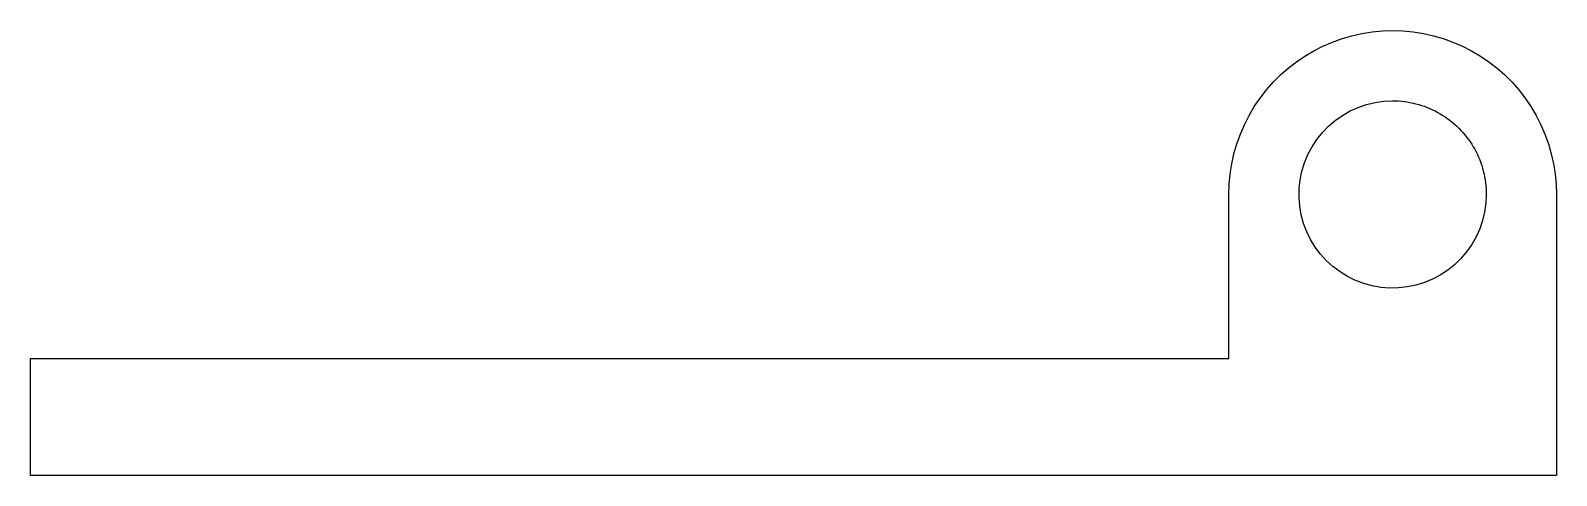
# Model space of a CAD drawing. Header units: metres. Extents: x -45.1 to 20.1, y 0 to 19.
import ezdxf

# ---------------------------------------------------------------- set-up
doc = ezdxf.new("R2010")
doc.units = ezdxf.units.M

msp = doc.modelspace()

# ---------------------------------------------------------------- linework, layer by layer
for points in [[(6.1, 12), (6.114, 12.44), (6.155, 12.877), (6.224, 13.312), (6.32, 13.741), (6.443, 14.163), (6.592, 14.577), (6.766, 14.98), (6.966, 15.372), (7.19, 15.751), (7.437, 16.114), (7.706, 16.462), (7.997, 16.792), (8.308, 17.103), (8.638, 17.394), (8.986, 17.663), (9.349, 17.91), (9.728, 18.134), (10.12, 18.334), (10.523, 18.508), (10.937, 18.657), (11.359, 18.78), (11.788, 18.876), (12.223, 18.945), (12.66, 18.986), (13.1, 19), (13.54, 18.986), (13.977, 18.945), (14.412, 18.876), (14.841, 18.78), (15.263, 18.657), (15.677, 18.508), (16.08, 18.334), (16.472, 18.134), (16.851, 17.91), (17.214, 17.663), (17.562, 17.394), (17.892, 17.103), (18.203, 16.792), (18.494, 16.462), (18.763, 16.114), (19.01, 15.751), (19.234, 15.372), (19.434, 14.98), (19.608, 14.577), (19.757, 14.163), (19.88, 13.741), (19.976, 13.312), (20.045, 12.877), (20.086, 12.44), (20.1, 12)], [(17.1, 12), (17.082, 11.624), (17.029, 11.25), (16.941, 10.884), (16.819, 10.528), (16.664, 10.184), (16.477, 9.857), (16.261, 9.548), (16.016, 9.262), (15.745, 9), (15.451, 8.764), (15.136, 8.557), (14.803, 8.381), (14.455, 8.236), (14.095, 8.126), (13.726, 8.049), (13.351, 8.008), (12.974, 8.002), (12.599, 8.032), (12.227, 8.096), (11.864, 8.196), (11.511, 8.329), (11.173, 8.495), (10.852, 8.692), (10.55, 8.918), (10.272, 9.172), (10.018, 9.45), (9.792, 9.752), (9.595, 10.073), (9.429, 10.411), (9.296, 10.764), (9.196, 11.127), (9.132, 11.499), (9.102, 11.874), (9.108, 12.251), (9.149, 12.626), (9.226, 12.995), (9.336, 13.355), (9.481, 13.703), (9.657, 14.036), (9.864, 14.351), (10.1, 14.645), (10.362, 14.916), (10.648, 15.161), (10.957, 15.377), (11.284, 15.564), (11.628, 15.719), (11.984, 15.841), (12.35, 15.929), (12.724, 15.982), (13.1, 16)], [(13.1, 16), (13.226, 15.998), (13.351, 15.992), (13.476, 15.982), (13.601, 15.968), (13.726, 15.951), (13.85, 15.929), (13.973, 15.904), (14.095, 15.874), (14.216, 15.841), (14.336, 15.804), (14.455, 15.764), (14.572, 15.719), (14.689, 15.671), (14.803, 15.619), (14.916, 15.564), (15.027, 15.505), (15.136, 15.443), (15.243, 15.377), (15.348, 15.308), (15.451, 15.236), (15.552, 15.161), (15.65, 15.082), (15.745, 15), (15.838, 14.916), (15.928, 14.828), (16.016, 14.738), (16.1, 14.645), (16.182, 14.55), (16.261, 14.452), (16.336, 14.351), (16.408, 14.248), (16.477, 14.143), (16.543, 14.036), (16.605, 13.927), (16.664, 13.816), (16.719, 13.703), (16.771, 13.589), (16.819, 13.472), (16.864, 13.355), (16.904, 13.236), (16.941, 13.116), (16.974, 12.995), (17.004, 12.873), (17.029, 12.75), (17.051, 12.626), (17.068, 12.501), (17.082, 12.376), (17.092, 12.251), (17.098, 12.126), (17.1, 12)], [(6.1, 5), (6.1, 5.14), (6.1, 5.28), (6.1, 5.42), (6.1, 5.56), (6.1, 5.7), (6.1, 5.84), (6.1, 5.98), (6.1, 6.12), (6.1, 6.26), (6.1, 6.4), (6.1, 6.54), (6.1, 6.68), (6.1, 6.82), (6.1, 6.96), (6.1, 7.1), (6.1, 7.24), (6.1, 7.38), (6.1, 7.52), (6.1, 7.66), (6.1, 7.8), (6.1, 7.94), (6.1, 8.08), (6.1, 8.22), (6.1, 8.36), (6.1, 8.5), (6.1, 8.64), (6.1, 8.78), (6.1, 8.92), (6.1, 9.06), (6.1, 9.2), (6.1, 9.34), (6.1, 9.48), (6.1, 9.62), (6.1, 9.76), (6.1, 9.9), (6.1, 10.04), (6.1, 10.18), (6.1, 10.32), (6.1, 10.46), (6.1, 10.6), (6.1, 10.74), (6.1, 10.88), (6.1, 11.02), (6.1, 11.16), (6.1, 11.3), (6.1, 11.44), (6.1, 11.58), (6.1, 11.72), (6.1, 11.86), (6.1, 12)], [(6.1, 5), (6.1, 5.14), (6.1, 5.28), (6.1, 5.42), (6.1, 5.56), (6.1, 5.7), (6.1, 5.84), (6.1, 5.98), (6.1, 6.12), (6.1, 6.26), (6.1, 6.4), (6.1, 6.54), (6.1, 6.68), (6.1, 6.82), (6.1, 6.96), (6.1, 7.1), (6.1, 7.24), (6.1, 7.38), (6.1, 7.52), (6.1, 7.66), (6.1, 7.8), (6.1, 7.94), (6.1, 8.08), (6.1, 8.22), (6.1, 8.36), (6.1, 8.5), (6.1, 8.64), (6.1, 8.78), (6.1, 8.92), (6.1, 9.06), (6.1, 9.2), (6.1, 9.34), (6.1, 9.48), (6.1, 9.62), (6.1, 9.76), (6.1, 9.9), (6.1, 10.04), (6.1, 10.18), (6.1, 10.32), (6.1, 10.46), (6.1, 10.6), (6.1, 10.74), (6.1, 10.88), (6.1, 11.02), (6.1, 11.16), (6.1, 11.3), (6.1, 11.44), (6.1, 11.58), (6.1, 11.72), (6.1, 11.86), (6.1, 12)], [(20.1, 12), (20.1, 11.76), (20.1, 11.52), (20.1, 11.28), (20.1, 11.04), (20.1, 10.8), (20.1, 10.56), (20.1, 10.32), (20.1, 10.08), (20.1, 9.84), (20.1, 9.6), (20.1, 9.36), (20.1, 9.12), (20.1, 8.88), (20.1, 8.64), (20.1, 8.4), (20.1, 8.16), (20.1, 7.92), (20.1, 7.68), (20.1, 7.44), (20.1, 7.2), (20.1, 6.96), (20.1, 6.72), (20.1, 6.48), (20.1, 6.24), (20.1, 6), (20.1, 5.76), (20.1, 5.52), (20.1, 5.28), (20.1, 5.04), (20.1, 4.8), (20.1, 4.56), (20.1, 4.32), (20.1, 4.08), (20.1, 3.84), (20.1, 3.6), (20.1, 3.36), (20.1, 3.12), (20.1, 2.88), (20.1, 2.64), (20.1, 2.4), (20.1, 2.16), (20.1, 1.92), (20.1, 1.68), (20.1, 1.44), (20.1, 1.2), (20.1, 0.96), (20.1, 0.72), (20.1, 0.48), (20.1, 0.24), (20.1, 0)], [(-45.1, 0), (-45.1, 0.1), (-45.1, 0.2), (-45.1, 0.3), (-45.1, 0.4), (-45.1, 0.5), (-45.1, 0.6), (-45.1, 0.7), (-45.1, 0.8), (-45.1, 0.9), (-45.1, 1), (-45.1, 1.1), (-45.1, 1.2), (-45.1, 1.3), (-45.1, 1.4), (-45.1, 1.5), (-45.1, 1.6), (-45.1, 1.7), (-45.1, 1.8), (-45.1, 1.9), (-45.1, 2), (-45.1, 2.1), (-45.1, 2.2), (-45.1, 2.3), (-45.1, 2.4), (-45.1, 2.5), (-45.1, 2.6), (-45.1, 2.7), (-45.1, 2.8), (-45.1, 2.9), (-45.1, 3), (-45.1, 3.1), (-45.1, 3.2), (-45.1, 3.3), (-45.1, 3.4), (-45.1, 3.5), (-45.1, 3.6), (-45.1, 3.7), (-45.1, 3.8), (-45.1, 3.9), (-45.1, 4), (-45.1, 4.1), (-45.1, 4.2), (-45.1, 4.3), (-45.1, 4.4), (-45.1, 4.5), (-45.1, 4.6), (-45.1, 4.7), (-45.1, 4.8), (-45.1, 4.9), (-45.1, 5)], [(-45.1, 5), (-44.076, 5), (-43.052, 5), (-42.028, 5), (-41.004, 5), (-39.98, 5), (-38.956, 5), (-37.932, 5), (-36.908, 5), (-35.884, 5), (-34.86, 5), (-33.836, 5), (-32.812, 5), (-31.788, 5), (-30.764, 5), (-29.74, 5), (-28.716, 5), (-27.692, 5), (-26.668, 5), (-25.644, 5), (-24.62, 5), (-23.596, 5), (-22.572, 5), (-21.548, 5), (-20.524, 5), (-19.5, 5), (-18.476, 5), (-17.452, 5), (-16.428, 5), (-15.404, 5), (-14.38, 5), (-13.356, 5), (-12.332, 5), (-11.308, 5), (-10.284, 5), (-9.26, 5), (-8.236, 5), (-7.212, 5), (-6.188, 5), (-5.164, 5), (-4.14, 5), (-3.116, 5), (-2.092, 5), (-1.068, 5), (-0.044, 5), (0.98, 5), (2.004, 5), (3.028, 5), (4.052, 5), (5.076, 5), (6.1, 5)], [(-20, 5), (-19.478, 5), (-18.956, 5), (-18.434, 5), (-17.912, 5), (-17.39, 5), (-16.868, 5), (-16.346, 5), (-15.824, 5), (-15.302, 5), (-14.78, 5), (-14.258, 5), (-13.736, 5), (-13.214, 5), (-12.692, 5), (-12.17, 5), (-11.648, 5), (-11.126, 5), (-10.604, 5), (-10.082, 5), (-9.56, 5), (-9.038, 5), (-8.516, 5), (-7.994, 5), (-7.472, 5), (-6.95, 5), (-6.428, 5), (-5.906, 5), (-5.384, 5), (-4.862, 5), (-4.34, 5), (-3.818, 5), (-3.296, 5), (-2.774, 5), (-2.252, 5), (-1.73, 5), (-1.208, 5), (-0.686, 5), (-0.164, 5), (0.358, 5), (0.88, 5), (1.402, 5), (1.924, 5), (2.446, 5), (2.968, 5), (3.49, 5), (4.012, 5), (4.534, 5), (5.056, 5), (5.578, 5), (6.1, 5)], [(20.1, 0), (18.796, 0), (17.492, 0), (16.188, 0), (14.884, 0), (13.58, 0), (12.276, 0), (10.972, 0), (9.668, 0), (8.364, 0), (7.06, 0), (5.756, 0), (4.452, 0), (3.148, 0), (1.844, 0), (0.54, 0), (-0.764, 0), (-2.068, 0), (-3.372, 0), (-4.676, 0), (-5.98, 0), (-7.284, 0), (-8.588, 0), (-9.892, 0), (-11.196, 0), (-12.5, 0), (-13.804, 0), (-15.108, 0), (-16.412, 0), (-17.716, 0), (-19.02, 0), (-20.324, 0), (-21.628, 0), (-22.932, 0), (-24.236, 0), (-25.54, 0), (-26.844, 0), (-28.148, 0), (-29.452, 0), (-30.756, 0), (-32.06, 0), (-33.364, 0), (-34.668, 0), (-35.972, 0), (-37.276, 0), (-38.58, 0), (-39.884, 0), (-41.188, 0), (-42.492, 0), (-43.796, 0), (-45.1, 0)]]:
    msp.add_lwpolyline(points)

doc.saveas('drawing.dxf')
